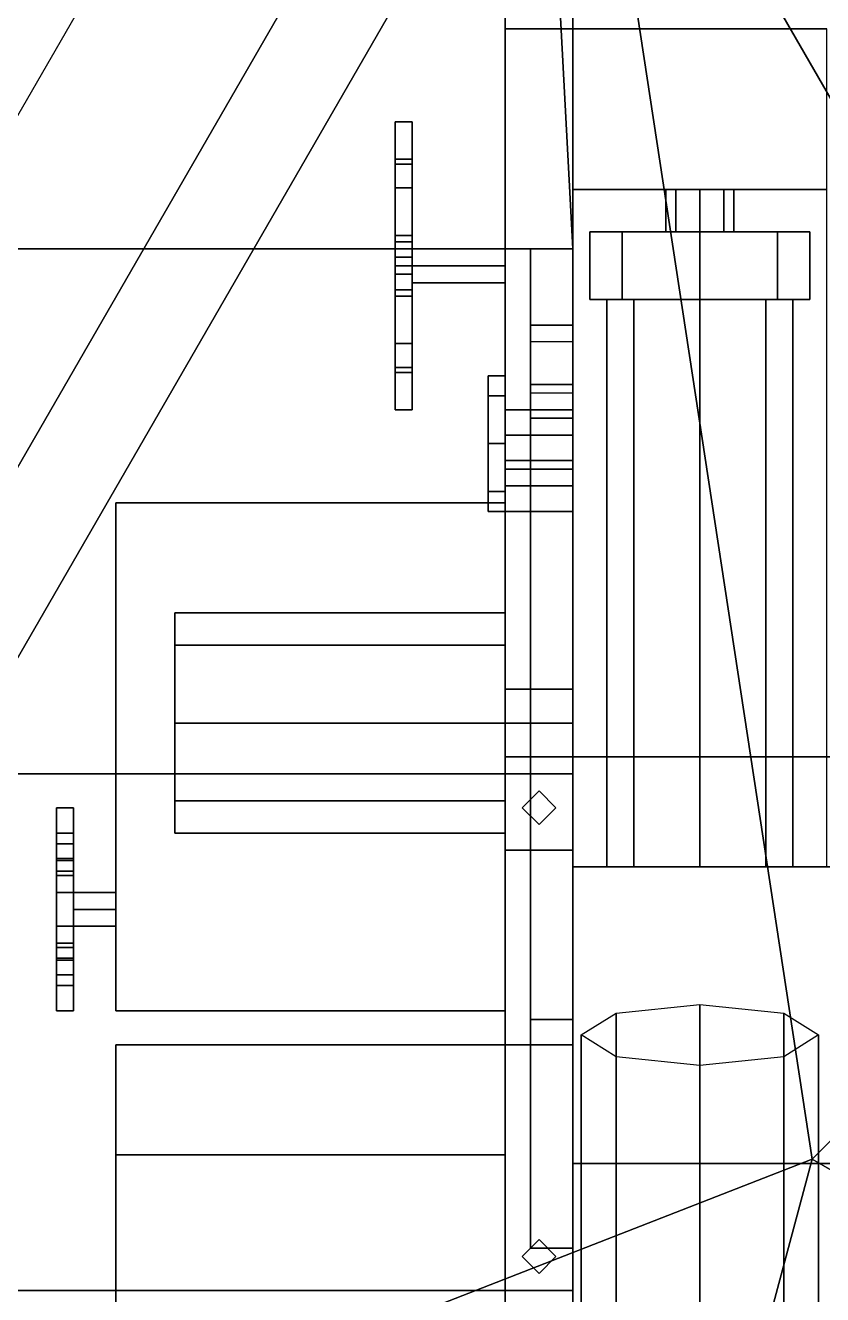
# Model space of a CAD drawing. Header units: millimetres. Extents: x -3.1 to 3.1, y -6.3 to 13.8.
# Drawn here: x -2.047 to -1.105, y 0.485 to 1.984 of the extents above; entities that cross this region are included whole.
import ezdxf

# ---------------------------------------------------------------- set-up
doc = ezdxf.new("R2010")
doc.units = ezdxf.units.MM
for name, color, linetype in [('cylinder2', 6, 'Continuous'), ('sleeve', 5, 'Continuous'), ('turret', 2, 'Continuous'), ('turret_addons', 3, 'Continuous')]:
    doc.layers.add(name, color=color, linetype=linetype)

msp = doc.modelspace()

# ---------------------------------------------------------------- linework, layer by layer
for points in [[(-1.57, 2.7193), (-3.14, 0), (-2.9, 0, 0.56), (-1.45, 2.5115, 0.56)], [(-1.45, 2.5115, 0.56), (-2.9, 0, 0.56), (-2.77, 0, 0.56), (-1.385, 2.3989, 0.56)], [(-2.77, 0, 0.52), (-1.385, 2.3989, 0.52), (-1.385, 2.3989, 0.56), (-2.77, 0, 0.56)], [(-1.385, 2.3989, 0.52), (-2.77, 0, 0.52), (-1.1172, 0.645, 0.52)], [(-1.385, 2.3989, 0.52), (-1.385, 2.3989, 0.52), (-1.1172, 0.645, 0.52), (-0.645, 1.1172, 0.52)], [(1.385, 2.3989, 0.52), (-1.385, 2.3989, 0.52), (0, 1.29, 0.52)], [(-1.385, 2.3989, 0.52), (-1.385, 2.3989, 0.52), (-0.645, 1.1172, 0.52), (0, 1.29, 0.52)], [(-0.645, 1.1172, 0.52), (-1.1172, 0.645, 0.52), (-1.1172, 0.645, 0.63), (-0.645, 1.1172, 0.63)], [(-0.645, 1.1172, 0.63), (-1.1172, 0.645, 0.63), (-1.0392, 0.6, 0.63), (-0.6, 1.0392, 0.63)], [(-2.77, 0, 0.52), (-2.77, 0, 0.52), (-1.29, 0, 0.52), (-1.1172, 0.645, 0.52)], [(-1.1172, 0.645, 0.52), (-1.29, 0, 0.52), (-1.29, 0, 0.63), (-1.1172, 0.645, 0.63)], [(-1.1172, 0.645, 0.63), (-1.29, 0, 0.63), (-1.2, 0, 0.63), (-1.0392, 0.6, 0.63)], [(-1.0392, 0.6, 0.63), (-1.2, 0, 0.63), (-1.2, 0, 0.68), (-1.0392, 0.6, 0.68)], [(-1.0392, 0.6, 0.68), (-1.2, 0, 0.68), (-1.1, 0, 0.68), (-0.9526, 0.55, 0.68)]]:
    msp.add_3dface(points)
at = {"layer": 'cylinder2'}
for points in [[(-1.349, 0.8172, 2.2219), (-1.25, 0.8278, 2.1823), (-1.25, 0.3449, 2.0529), (-1.349, 0.3343, 2.0925)], [(-1.25, 0.8278, 2.1823), (-1.151, 0.8172, 2.2219), (-1.151, 0.3343, 2.0925), (-1.25, 0.3449, 2.0529)], [(-1.39, 0.7916, 2.3175), (-1.349, 0.8172, 2.2219), (-1.349, 0.3343, 2.0925), (-1.39, 0.3087, 2.1881)], [(-1.151, 0.8172, 2.2219), (-1.11, 0.7916, 2.3175), (-1.11, 0.3087, 2.1881), (-1.151, 0.3343, 2.0925)], [(-1.349, 0.766, 2.4131), (-1.39, 0.7916, 2.3175), (-1.39, 0.3087, 2.1881), (-1.349, 0.283, 2.2837)], [(-1.11, 0.7916, 2.3175), (-1.151, 0.766, 2.4131), (-1.151, 0.283, 2.2837), (-1.11, 0.3087, 2.1881)], [(-1.25, 0.7554, 2.4528), (-1.349, 0.766, 2.4131), (-1.349, 0.283, 2.2837), (-1.25, 0.2724, 2.3233)], [(-1.151, 0.766, 2.4131), (-1.25, 0.7554, 2.4528), (-1.25, 0.2724, 2.3233), (-1.151, 0.283, 2.2837)]]:
    msp.add_3dface(points, dxfattribs=at)
at = {"layer": 'sleeve'}
for points in [[(-1.4, 1.98, 1.91), (-1.4, 1.79, 2.61), (-1.4, 1.79, 2.87), (-1.4, 1.98, 2.87)], [(-1.4, 1.98, 1.91), (-1.4, 0.64, 1.91), (-1.4, 0.99, 2.61), (-1.4, 1.79, 2.61)], [(-1.1, 1.98, 1.91), (-1.4, 1.98, 1.91), (-1.4, 1.98, 2.87), (-1.1, 1.98, 2.87)], [(-1.1, 1.98, 2.87), (-1.4, 1.98, 2.87), (-1.4, 1.79, 2.87), (-1.1, 1.79, 2.87)], [(-1.1, 1.79, 2.87), (-1.4, 1.79, 2.87), (-1.4, 1.79, 2.61), (-1.1, 1.79, 2.61)], [(-1.1, 1.79, 2.61), (-1.4, 1.79, 2.61), (-1.4, 0.99, 2.61), (-1.1, 0.99, 2.61)], [(-1.29, 1.79, 2.79), (-1.2783, 1.79, 2.7617), (-1.2783, 1.74, 2.7617), (-1.29, 1.74, 2.79)], [(-1.2783, 1.79, 2.8183), (-1.29, 1.79, 2.79), (-1.29, 1.74, 2.79), (-1.2783, 1.74, 2.8183)], [(-1.2783, 1.79, 2.7617), (-1.25, 1.79, 2.75), (-1.25, 1.74, 2.75), (-1.2783, 1.74, 2.7617)], [(-1.25, 1.79, 2.83), (-1.2783, 1.79, 2.8183), (-1.2783, 1.74, 2.8183), (-1.25, 1.74, 2.83)], [(-1.25, 1.79, 2.75), (-1.2217, 1.79, 2.7617), (-1.2217, 1.74, 2.7617), (-1.25, 1.74, 2.75)], [(-1.2217, 1.79, 2.8183), (-1.25, 1.79, 2.83), (-1.25, 1.74, 2.83), (-1.2217, 1.74, 2.8183)], [(-1.2217, 1.79, 2.7617), (-1.21, 1.79, 2.79), (-1.21, 1.74, 2.79), (-1.2217, 1.74, 2.7617)], [(-1.21, 1.79, 2.79), (-1.2217, 1.79, 2.8183), (-1.2217, 1.74, 2.8183), (-1.21, 1.74, 2.79)], [(-1.29, 1.74, 2.79), (-1.2783, 1.74, 2.7617), (-1.3419, 1.74, 2.6981), (-1.38, 1.74, 2.79)], [(-1.38, 1.74, 2.79), (-1.3419, 1.74, 2.6981), (-1.3419, 1.66, 2.6981), (-1.38, 1.66, 2.79)], [(-1.2783, 1.74, 2.8183), (-1.29, 1.74, 2.79), (-1.38, 1.74, 2.79), (-1.3419, 1.74, 2.8819)], [(-1.3419, 1.74, 2.8819), (-1.38, 1.74, 2.79), (-1.38, 1.66, 2.79), (-1.3419, 1.66, 2.8819)], [(-1.2783, 1.74, 2.7617), (-1.25, 1.74, 2.75), (-1.25, 1.74, 2.66), (-1.3419, 1.74, 2.6981)], [(-1.3419, 1.74, 2.6981), (-1.25, 1.74, 2.66), (-1.25, 1.66, 2.66), (-1.3419, 1.66, 2.6981)], [(-1.25, 1.74, 2.83), (-1.2783, 1.74, 2.8183), (-1.3419, 1.74, 2.8819), (-1.25, 1.74, 2.92)], [(-1.25, 1.74, 2.92), (-1.3419, 1.74, 2.8819), (-1.3419, 1.66, 2.8819), (-1.25, 1.66, 2.92)], [(-1.25, 1.74, 2.75), (-1.2217, 1.74, 2.7617), (-1.1581, 1.74, 2.6981), (-1.25, 1.74, 2.66)], [(-1.25, 1.74, 2.66), (-1.1581, 1.74, 2.6981), (-1.1581, 1.66, 2.6981), (-1.25, 1.66, 2.66)], [(-1.2217, 1.74, 2.8183), (-1.25, 1.74, 2.83), (-1.25, 1.74, 2.92), (-1.1581, 1.74, 2.8819)], [(-1.1581, 1.74, 2.8819), (-1.25, 1.74, 2.92), (-1.25, 1.66, 2.92), (-1.1581, 1.66, 2.8819)], [(-1.2217, 1.74, 2.7617), (-1.21, 1.74, 2.79), (-1.12, 1.74, 2.79), (-1.1581, 1.74, 2.6981)], [(-1.21, 1.74, 2.79), (-1.2217, 1.74, 2.8183), (-1.1581, 1.74, 2.8819), (-1.12, 1.74, 2.79)], [(-1.1581, 1.74, 2.6981), (-1.12, 1.74, 2.79), (-1.12, 1.66, 2.79), (-1.1581, 1.66, 2.6981)], [(-1.12, 1.74, 2.79), (-1.1581, 1.74, 2.8819), (-1.1581, 1.66, 2.8819), (-1.12, 1.66, 2.79)], [(-1.36, 1.66, 2.79), (-1.3278, 1.66, 2.7122), (-1.3278, 0.99, 2.7122), (-1.36, 0.99, 2.79)], [(-1.3278, 1.66, 2.8678), (-1.36, 1.66, 2.79), (-1.36, 0.99, 2.79), (-1.3278, 0.99, 2.8678)], [(-1.25, 1.66, 2.92), (-1.3419, 1.66, 2.8819), (-1.3278, 1.66, 2.8678), (-1.25, 1.66, 2.9)], [(-1.3278, 1.66, 2.7122), (-1.25, 1.66, 2.68), (-1.25, 0.99, 2.68), (-1.3278, 0.99, 2.7122)], [(-1.25, 1.66, 2.9), (-1.3278, 1.66, 2.8678), (-1.3278, 0.99, 2.8678), (-1.25, 0.99, 2.9)], [(-1.25, 1.66, 2.68), (-1.1722, 1.66, 2.7122), (-1.1722, 0.99, 2.7122), (-1.25, 0.99, 2.68)], [(-1.1722, 1.66, 2.8678), (-1.25, 1.66, 2.9), (-1.25, 0.99, 2.9), (-1.1722, 0.99, 2.8678)], [(-1.1722, 1.66, 2.7122), (-1.14, 1.66, 2.79), (-1.14, 0.99, 2.79), (-1.1722, 0.99, 2.7122)], [(-1.14, 1.66, 2.79), (-1.1722, 1.66, 2.8678), (-1.1722, 0.99, 2.8678), (-1.14, 0.99, 2.79)], [(-1.4, 0.99, 2.61), (-1.4, 0.64, 1.91), (-1.4, 0.64, 2.91), (-1.4, 0.99, 2.91)], [(-0.16, 0.99, 1.91), (-0.16, 0.64, 1.91), (-1.4, 0.64, 1.91), (-1.4, 0.99, 1.91)], [(-0.9285, 0.99, 2.6785), (-1.1, 0.99, 2.61), (-1.1, 0.99, 2.61), (-1.4, 0.99, 2.91)], [(-0.78, 0.99, 2.74), (-0.9285, 0.99, 2.6785), (-0.9285, 0.99, 2.6785), (-1.4, 0.99, 2.91)], [(-1.1, 0.99, 2.61), (-1.4, 0.99, 2.61), (-1.4, 0.99, 2.91)], [(-0.16, 0.99, 2.91), (-0.78, 0.99, 2.74), (-0.78, 0.99, 2.74), (-1.4, 0.99, 2.91)], [(-0.16, 0.99, 2.91), (-0.16, 0.64, 2.91), (-1.4, 0.64, 2.91), (-1.4, 0.99, 2.91)], [(-0.71, 0.99, 3.41), (-0.16, 0.99, 2.91), (-1.4, 0.99, 2.91), (-0.85, 0.99, 3.41)], [(-1.4, 0.99, 2.91), (-1.4, 0.64, 2.91), (-0.85, 0.64, 3.41), (-0.85, 0.99, 3.41)], [(-1.4, 0.99, 2.91), (-1.4, 0.64, 2.91), (-0.16, 0.64, 2.91), (-0.16, 0.99, 2.91)], [(-0.99, 0.64, 2.53), (-1.4, 0.64, 2.91), (-1.4, 0.64, 1.91), (-0.99, 0.64, 2.53)], [(-0.9285, 0.64, 2.3815), (-0.99, 0.64, 2.53), (-1.4, 0.64, 1.91), (-0.9285, 0.64, 2.3815)], [(-0.78, 0.64, 2.32), (-0.9285, 0.64, 2.3815), (-1.4, 0.64, 1.91), (-0.78, 0.64, 2.32)], [(-0.78, 0.64, 2.32), (-1.4, 0.64, 1.91), (-0.16, 0.64, 1.91), (-0.78, 0.64, 2.32)], [(-0.78, 0.64, 2.74), (-1.4, 0.64, 2.91), (-0.9285, 0.64, 2.6785), (-0.78, 0.64, 2.74)], [(-0.9285, 0.64, 2.6785), (-1.4, 0.64, 2.91), (-0.99, 0.64, 2.53), (-0.9285, 0.64, 2.6785)], [(-0.16, 0.64, 2.91), (-1.4, 0.64, 2.91), (-0.78, 0.64, 2.74), (-0.16, 0.64, 2.91)], [(-0.85, 0.64, 3.41), (-1.4, 0.64, 2.91), (-0.16, 0.64, 2.91), (-0.71, 0.64, 3.41)]]:
    msp.add_3dface(points, dxfattribs=at)
at = {"layer": 'turret'}
for points in [[(-1.48, 1.98, 2.43), (-1.48, 3.33, 2.43), (-1.48, 3.33, 2.28), (-1.48, 2.95, 2.28)], [(-1.48, 1.98, 2.43), (-1.4, 1.98, 2.43), (-1.4, 3.33, 2.43), (-1.48, 3.33, 2.43)], [(-1.4, 3.33, 2.43), (-1.4, 1.98, 2.43), (-1.4, 2.95, 2.28), (-1.4, 3.33, 2.28)], [(-1.48, 1.98, 2.43), (-1.48, 1.98, 2.43), (-1.48, 2.95, 2.28), (-1.48, 2.37, 2.25)], [(-1.4, 1.98, 2.43), (-1.4, 1.98, 2.43), (-1.4, 2.37, 2.25), (-1.4, 2.95, 2.28)], [(-1.48, 1.98, 2.43), (-1.48, 1.98, 2.43), (-1.48, 2.37, 2.25), (-1.48, 2.23, 2.24)], [(-1.4, 1.98, 2.43), (-1.4, 1.98, 2.43), (-1.4, 2.23, 2.24), (-1.4, 2.37, 2.25)], [(-1.48, 1.98, 2.43), (-1.48, 1.98, 2.43), (-1.48, 2.23, 2.24), (-1.48, 2.13, 2.16)], [(-1.4, 1.98, 2.43), (-1.4, 1.98, 2.43), (-1.4, 2.13, 2.16), (-1.4, 2.23, 2.24)], [(-1.48, 1.98, 2.43), (-1.48, 2.13, 2.16), (-1.48, 2.11, 2.1), (-1.48, 1.46, 2.09)], [(-1.4, 2.13, 2.16), (-1.4, 1.98, 2.43), (-1.4, 1.46, 2.09), (-1.4, 2.11, 2.1)], [(-1.48, 2.11, 2.1), (-1.4, 2.11, 2.1), (-1.4, 1.46, 2.09), (-1.48, 1.46, 2.09)], [(-1.48, 1.53, 2.59), (-1.48, 1.98, 2.59), (-1.48, 1.98, 2.43), (-1.48, 1.46, 2.09)], [(-1.48, 1.98, 2.59), (-1.4, 1.98, 2.59), (-1.4, 1.98, 2.43), (-1.48, 1.98, 2.43)], [(-1.48, 1.53, 2.59), (-1.4, 1.53, 2.59), (-1.4, 1.98, 2.59), (-1.48, 1.98, 2.59)], [(-1.4, 1.98, 2.59), (-1.4, 1.53, 2.59), (-1.4, 1.46, 2.09), (-1.4, 1.98, 2.43)], [(-1.45, 1.63, 1.04), (-1.45, 1.72, 1.04), (-1.45, 1.72, 0.99), (-1.45, 1.63, 0.99)], [(-1.45, 1.63, 1.04), (-1.4, 1.63, 1.04), (-1.4, 1.72, 1.04), (-1.45, 1.72, 1.04)], [(-1.4, 1.63, 0.99), (-1.4, 1.72, 0.99), (-1.4, 1.72, 1.04), (-1.4, 1.63, 1.04)], [(-1.45, 1.52, 1.18), (-1.45, 1.63, 1.04), (-1.45, 1.63, 0.99), (-1.45, 1.52, 0.93)], [(-1.45, 1.52, 1.3), (-1.45, 1.56, 1.33), (-1.45, 1.63, 1.04), (-1.45, 1.52, 1.18)], [(-1.45, 1.56, 1.52), (-1.45, 1.63, 1.52), (-1.45, 1.63, 1.04), (-1.45, 1.56, 1.33)], [(-1.45, 1.63, 1.52), (-1.4, 1.63, 1.52), (-1.4, 1.63, 1.04), (-1.45, 1.63, 1.04)], [(-1.45, 1.52, 0.81), (-1.45, 1.63, 0.79), (-1.45, 1.61, 0.77), (-1.45, 1.55, 0.77)], [(-1.45, 1.52, 0.93), (-1.45, 1.63, 0.99), (-1.45, 1.63, 0.79), (-1.45, 1.52, 0.81)], [(-1.45, 1.63, 0.79), (-1.4, 1.63, 0.79), (-1.4, 1.61, 0.77), (-1.45, 1.61, 0.77)], [(-1.45, 1.63, 0.99), (-1.4, 1.63, 0.99), (-1.4, 1.63, 0.79), (-1.45, 1.63, 0.79)], [(-1.45, 1.56, 1.52), (-1.4, 1.56, 1.52), (-1.4, 1.63, 1.52), (-1.45, 1.63, 1.52)], [(-1.4, 1.52, 0.93), (-1.4, 1.63, 0.99), (-1.4, 1.63, 1.04), (-1.4, 1.52, 1.18)], [(-1.4, 1.52, 1.18), (-1.4, 1.63, 1.04), (-1.4, 1.56, 1.33), (-1.4, 1.52, 1.3)], [(-1.4, 1.56, 1.33), (-1.4, 1.63, 1.04), (-1.4, 1.63, 1.52), (-1.4, 1.56, 1.52)], [(-1.4, 1.55, 0.77), (-1.4, 1.61, 0.77), (-1.4, 1.63, 0.79), (-1.4, 1.52, 0.81)], [(-1.4, 1.52, 0.81), (-1.4, 1.63, 0.79), (-1.4, 1.63, 0.99), (-1.4, 1.52, 0.93)], [(-1.48, 1.5466, 2.5666), (-1.48, 1.57, 2.51), (-1.5, 1.57, 2.51), (-1.5, 1.5466, 2.5666)], [(-1.48, 1.57, 2.51), (-1.48, 1.5466, 2.4534), (-1.5, 1.5466, 2.4534), (-1.5, 1.57, 2.51)], [(-1.5, 1.49, 2.59), (-1.5, 1.5466, 2.5666), (-1.5, 1.57, 2.51), (-1.5, 1.4334, 2.5666)], [(-1.5, 1.4334, 2.5666), (-1.5, 1.57, 2.51), (-1.5, 1.5466, 2.4534), (-1.5, 1.41, 2.51)], [(-1.45, 1.52, 1.3), (-1.4, 1.52, 1.3), (-1.4, 1.56, 1.33), (-1.45, 1.56, 1.33)], [(-1.45, 1.56, 1.33), (-1.4, 1.56, 1.33), (-1.4, 1.56, 1.52), (-1.45, 1.56, 1.52)], [(-1.48, 1.49, 2.59), (-1.48, 1.5466, 2.5666), (-1.5, 1.5466, 2.5666), (-1.5, 1.49, 2.59)], [(-1.48, 1.5466, 2.4534), (-1.48, 1.49, 2.43), (-1.5, 1.49, 2.43), (-1.5, 1.5466, 2.4534)], [(-1.5, 1.41, 2.51), (-1.5, 1.5466, 2.4534), (-1.5, 1.49, 2.43), (-1.5, 1.4334, 2.4534)], [(-1.45, 1.55, 0.77), (-1.4, 1.55, 0.77), (-1.4, 1.52, 0.81), (-1.45, 1.52, 0.81)], [(-1.48, 1.2, 2.77), (-1.48, 1.41, 2.77), (-1.48, 1.53, 2.59), (-1.48, 1.2, 2.77)], [(-1.48, 1.44, 2.86), (-1.48, 1.53, 2.84), (-1.48, 1.53, 2.59), (-1.48, 1.41, 2.77)], [(-1.48, 1.2, 2.77), (-1.48, 1.53, 2.59), (-1.48, 1.46, 2.09), (-1.48, 0.78, 2.69)], [(-1.48, 1.53, 2.84), (-1.4, 1.53, 2.84), (-1.4, 1.53, 2.59), (-1.48, 1.53, 2.59)], [(-1.48, 1.47, 2.88), (-1.48, 1.5, 2.88), (-1.48, 1.53, 2.84), (-1.48, 1.44, 2.86)], [(-1.48, 1.5, 2.88), (-1.4, 1.5, 2.88), (-1.4, 1.53, 2.84), (-1.48, 1.53, 2.84)], [(-1.4, 1.41, 2.77), (-1.4, 1.2, 2.77), (-1.4, 1.2, 2.77), (-1.4, 1.53, 2.59)], [(-1.4, 1.53, 2.84), (-1.4, 1.44, 2.86), (-1.4, 1.41, 2.77), (-1.4, 1.53, 2.59)], [(-1.4, 1.53, 2.59), (-1.4, 1.2, 2.77), (-1.4, 0.78, 2.69), (-1.4, 1.46, 2.09)], [(-1.4, 1.5, 2.88), (-1.4, 1.47, 2.88), (-1.4, 1.44, 2.86), (-1.4, 1.53, 2.84)], [(-1.45, 0.81, 1.18), (-1.45, 1.52, 1.18), (-1.45, 1.52, 0.93), (-1.45, 0.54, 0.93)], [(-1.45, 1.52, 0.81), (-1.4, 1.52, 0.81), (-1.4, 1.52, 0.93), (-1.45, 1.52, 0.93)], [(-1.45, 0.81, 1.18), (-1.4, 0.81, 1.18), (-1.4, 1.52, 1.18), (-1.45, 1.52, 1.18)], [(-1.45, 1.52, 1.18), (-1.4, 1.52, 1.18), (-1.4, 1.52, 1.3), (-1.45, 1.52, 1.3)], [(-1.4, 0.54, 0.93), (-1.4, 1.52, 0.93), (-1.4, 1.52, 1.18), (-1.4, 0.81, 1.18)], [(-1.48, 1.47, 2.88), (-1.4, 1.47, 2.88), (-1.4, 1.5, 2.88), (-1.48, 1.5, 2.88)], [(-1.48, 1.4334, 2.5666), (-1.48, 1.49, 2.59), (-1.5, 1.49, 2.59), (-1.5, 1.4334, 2.5666)], [(-1.48, 1.49, 2.43), (-1.48, 1.4334, 2.4534), (-1.5, 1.4334, 2.4534), (-1.5, 1.49, 2.43)], [(-1.48, 1.44, 2.86), (-1.4, 1.44, 2.86), (-1.4, 1.47, 2.88), (-1.48, 1.47, 2.88)], [(-1.48, 1.46, 2.09), (-1.48, 1.46, 1.87), (-1.48, 1.12, 1.87), (-1.48, 0.78, 2.69)], [(-1.48, 1.46, 2.09), (-1.4, 1.46, 2.09), (-1.4, 1.46, 1.87), (-1.48, 1.46, 1.87)], [(-1.48, 1.46, 1.87), (-1.4, 1.46, 1.87), (-1.4, 1.12, 1.87), (-1.48, 1.12, 1.87)], [(-1.4, 1.46, 1.87), (-1.4, 1.46, 2.09), (-1.4, 0.78, 2.69), (-1.4, 1.12, 1.87)], [(-1.48, 1.41, 2.77), (-1.4, 1.41, 2.77), (-1.4, 1.44, 2.86), (-1.48, 1.44, 2.86)], [(-1.48, 1.41, 2.51), (-1.48, 1.4334, 2.5666), (-1.5, 1.4334, 2.5666), (-1.5, 1.41, 2.51)], [(-1.48, 1.4334, 2.4534), (-1.48, 1.41, 2.51), (-1.5, 1.41, 2.51), (-1.5, 1.4334, 2.4534)], [(-1.48, 1.2, 2.77), (-1.4, 1.2, 2.77), (-1.4, 1.41, 2.77), (-1.48, 1.41, 2.77)], [(-1.48, 1.2519, 2.6219), (-1.48, 1.29, 2.53), (-1.87, 1.29, 2.53), (-1.87, 1.2519, 2.6219)], [(-1.48, 1.29, 2.53), (-1.48, 1.2519, 2.4381), (-1.87, 1.2519, 2.4381), (-1.87, 1.29, 2.53)], [(-1.87, 1.16, 2.66), (-1.87, 1.2519, 2.6219), (-1.87, 1.29, 2.53), (-1.87, 1.0681, 2.6219)], [(-1.87, 1.0681, 2.6219), (-1.87, 1.29, 2.53), (-1.87, 1.2519, 2.4381), (-1.87, 1.03, 2.53)], [(-1.48, 1.16, 2.66), (-1.48, 1.2519, 2.6219), (-1.87, 1.2519, 2.6219), (-1.87, 1.16, 2.66)], [(-1.48, 1.2519, 2.4381), (-1.48, 1.16, 2.4), (-1.87, 1.16, 2.4), (-1.87, 1.2519, 2.4381)], [(-1.87, 1.03, 2.53), (-1.87, 1.2519, 2.4381), (-1.87, 1.16, 2.4), (-1.87, 1.0681, 2.4381)], [(-1.48, 1.2, 2.84), (-1.48, 1.2, 2.77), (-1.48, 0.78, 2.69), (-1.48, 1.16, 2.89)], [(-1.48, 1.2, 2.84), (-1.4, 1.2, 2.84), (-1.4, 1.2, 2.77), (-1.48, 1.2, 2.77)], [(-1.48, 1.16, 2.89), (-1.4, 1.16, 2.89), (-1.4, 1.2, 2.84), (-1.48, 1.2, 2.84)], [(-1.4, 1.2, 2.77), (-1.4, 1.2, 2.84), (-1.4, 1.16, 2.89), (-1.4, 0.78, 2.69)], [(-1.48, 1.0681, 2.6219), (-1.48, 1.16, 2.66), (-1.87, 1.16, 2.66), (-1.87, 1.0681, 2.6219)], [(-1.48, 1.16, 2.4), (-1.48, 1.0681, 2.4381), (-1.87, 1.0681, 2.4381), (-1.87, 1.16, 2.4)], [(-1.48, 1.16, 2.89), (-1.48, 0.78, 2.69), (-1.48, 0.78, 2.95), (-1.48, 1.01, 2.95)], [(-1.48, 1.01, 2.95), (-1.4, 1.01, 2.95), (-1.4, 1.16, 2.89), (-1.48, 1.16, 2.89)], [(-1.4, 0.78, 2.69), (-1.4, 1.16, 2.89), (-1.4, 1.01, 2.95), (-1.4, 0.78, 2.95)], [(-1.48, 1.12, 1.27), (-1.48, 0.34, 2.47), (-1.48, 0.78, 2.69), (-1.48, 1.12, 1.87)], [(-1.48, 1.12, 1.27), (-1.48, -1.21, 1.27), (-1.48, -1.21, 2.05), (-1.48, 0.34, 2.47)], [(-1.48, 1.12, 1.87), (-1.4, 1.12, 1.87), (-1.4, 1.12, 1.33), (-1.48, 1.12, 1.27)], [(-1.4, 1.12, 1.33), (1.4, 1.12, 1.33), (1.48, 1.12, 1.27), (-1.48, 1.12, 1.27)], [(-1.4, 0.34, 2.47), (-1.4, 1.12, 1.33), (-1.4, 1.12, 1.87), (-1.4, 0.78, 2.69)], [(-1.4, 0.02, 1.33), (-0.16, 0.02, 1.33), (-0.16, 1.12, 1.33), (-1.4, 1.12, 1.33)], [(-1.4, 0.02, 1.67), (-1.4, 0.02, 1.33), (-1.4, 1.12, 1.33), (-1.4, 0.34, 2.47)], [(-1.48, 1.03, 2.53), (-1.48, 1.0681, 2.6219), (-1.87, 1.0681, 2.6219), (-1.87, 1.03, 2.53)], [(-1.48, 1.0681, 2.4381), (-1.48, 1.03, 2.53), (-1.87, 1.03, 2.53), (-1.87, 1.0681, 2.4381)], [(-1.48, 0.78, 2.95), (-1.4, 0.78, 2.95), (-1.4, 1.01, 2.95), (-1.48, 1.01, 2.95)], [(-1.45, 0.54, 1.27), (-1.45, 0.81, 1.27), (-1.45, 0.81, 1.18), (-1.45, 0.54, 0.93)], [(-1.45, 0.81, 1.27), (-1.4, 0.81, 1.27), (-1.4, 0.81, 1.18), (-1.45, 0.81, 1.18)], [(-1.4, 0.54, 0.93), (-1.4, 0.81, 1.18), (-1.4, 0.81, 1.27), (-1.4, 0.54, 1.27)], [(-1.48, 0.78, 2.69), (-1.4, 0.78, 2.69), (-1.4, 0.78, 2.95), (-1.48, 0.78, 2.95)], [(-1.48, 0.34, 2.47), (-1.48, 0.34, 2.63), (-1.48, 0.4, 2.69), (-1.48, 0.78, 2.69)], [(-1.48, 0.4, 2.69), (-1.4, 0.4, 2.69), (-1.4, 0.78, 2.69), (-1.48, 0.78, 2.69)], [(-1.4, 0.34, 2.63), (-1.4, 0.34, 2.47), (-1.4, 0.78, 2.69), (-1.4, 0.4, 2.69)], [(-1.45, 0.54, 0.93), (-1.4, 0.54, 0.93), (-1.4, 0.54, 1.27), (-1.45, 0.54, 1.27)]]:
    msp.add_3dface(points, dxfattribs=at)
at = {"layer": 'turret_addons'}
for points in [[(-1.4, 1.72, 1.04), (-1.48, 3.22, 1.04), (-2.49, 3.08, 1.04), (-2.49, 1.72, 1.04)], [(-1.48, 3.22, 1.04), (-1.4, 1.72, 1.04), (-1.4, 1.72, 1.04), (-1.4, 3.22, 1.04)], [(-1.4, 1.72, 0.99), (-1.4, 3.22, 0.99), (-1.4, 3.22, 1.04), (-1.4, 1.72, 1.04)], [(-1.61, 1.87, 2.36), (-1.61, 1.87, 2.36), (-1.61, 1.8259, 2.35), (-1.61, 1.8259, 2.37)], [(-1.61, 1.8202, 2.4802), (-1.61, 1.87, 2.36), (-1.61, 1.8259, 2.37), (-1.61, 1.7919, 2.4519)], [(-1.61, 1.87, 2.36), (-1.61, 1.8202, 2.2398), (-1.61, 1.7919, 2.2681), (-1.61, 1.8259, 2.35)], [(-1.59, 1.87, 2.36), (-1.59, 1.8202, 2.2398), (-1.61, 1.8202, 2.2398), (-1.61, 1.87, 2.36)], [(-1.59, 1.8202, 2.4802), (-1.59, 1.87, 2.36), (-1.61, 1.87, 2.36), (-1.61, 1.8202, 2.4802)], [(-1.59, 1.87, 2.36), (-1.59, 1.8202, 2.4802), (-1.59, 1.7919, 2.4519), (-1.59, 1.8259, 2.37)], [(-1.59, 1.8202, 2.2398), (-1.59, 1.87, 2.36), (-1.59, 1.8259, 2.35), (-1.59, 1.7919, 2.2681)], [(-1.59, 1.87, 2.36), (-1.59, 1.87, 2.36), (-1.59, 1.8259, 2.37), (-1.59, 1.8259, 2.35)], [(-1.61, 1.8259, 2.35), (-1.61, 1.7359, 2.35), (-1.61, 1.7359, 2.37), (-1.61, 1.8259, 2.37)], [(-1.59, 1.7359, 2.37), (-1.59, 1.8259, 2.37), (-1.61, 1.8259, 2.37), (-1.61, 1.7359, 2.37)], [(-1.59, 1.8259, 2.35), (-1.59, 1.7359, 2.35), (-1.61, 1.7359, 2.35), (-1.61, 1.8259, 2.35)], [(-1.59, 1.7919, 2.2681), (-1.59, 1.8259, 2.35), (-1.61, 1.8259, 2.35), (-1.61, 1.7919, 2.2681)], [(-1.59, 1.8259, 2.37), (-1.59, 1.7919, 2.4519), (-1.61, 1.7919, 2.4519), (-1.61, 1.8259, 2.37)], [(-1.59, 1.7, 2.53), (-1.59, 1.8202, 2.4802), (-1.61, 1.8202, 2.4802), (-1.61, 1.7, 2.53)], [(-1.61, 1.7, 2.53), (-1.61, 1.8202, 2.4802), (-1.61, 1.7919, 2.4519), (-1.61, 1.71, 2.4859)], [(-1.61, 1.8202, 2.2398), (-1.61, 1.7, 2.19), (-1.61, 1.71, 2.2341), (-1.61, 1.7919, 2.2681)], [(-1.59, 1.8202, 2.2398), (-1.59, 1.7, 2.19), (-1.61, 1.7, 2.19), (-1.61, 1.8202, 2.2398)], [(-1.59, 1.8259, 2.37), (-1.59, 1.7359, 2.37), (-1.59, 1.7359, 2.35), (-1.59, 1.8259, 2.35)], [(-1.59, 1.7, 2.19), (-1.59, 1.8202, 2.2398), (-1.59, 1.7919, 2.2681), (-1.59, 1.71, 2.2341)], [(-1.59, 1.8202, 2.4802), (-1.59, 1.7, 2.53), (-1.59, 1.71, 2.4859), (-1.59, 1.7919, 2.4519)], [(-1.59, 1.7919, 2.4519), (-1.59, 1.71, 2.4859), (-1.61, 1.71, 2.4859), (-1.61, 1.7919, 2.4519)], [(-1.59, 1.71, 2.2341), (-1.59, 1.7919, 2.2681), (-1.61, 1.7919, 2.2681), (-1.61, 1.71, 2.2341)], [(-1.59, 1.7283, 2.3883), (-1.59, 1.7359, 2.37), (-1.61, 1.7359, 2.37), (-1.61, 1.7283, 2.3883)], [(-1.59, 1.7359, 2.35), (-1.59, 1.7283, 2.3317), (-1.61, 1.7283, 2.3317), (-1.61, 1.7359, 2.35)], [(-1.61, 1.6717, 2.3883), (-1.61, 1.7283, 2.3883), (-1.61, 1.7359, 2.37), (-1.61, 1.6641, 2.37)], [(-1.61, 1.6641, 2.37), (-1.61, 1.7359, 2.37), (-1.61, 1.7359, 2.35), (-1.61, 1.6641, 2.35)], [(-1.61, 1.6641, 2.35), (-1.61, 1.7359, 2.35), (-1.61, 1.7283, 2.3317), (-1.61, 1.6717, 2.3317)], [(-1.59, 1.71, 2.3959), (-1.59, 1.7283, 2.3883), (-1.61, 1.7283, 2.3883), (-1.61, 1.71, 2.3959)], [(-1.59, 1.7283, 2.3317), (-1.59, 1.71, 2.3241), (-1.61, 1.71, 2.3241), (-1.61, 1.7283, 2.3317)], [(-1.61, 1.69, 2.3959), (-1.61, 1.71, 2.3959), (-1.61, 1.7283, 2.3883), (-1.61, 1.6717, 2.3883)], [(-1.61, 1.6717, 2.3317), (-1.61, 1.7283, 2.3317), (-1.61, 1.71, 2.3241), (-1.61, 1.69, 2.3241)], [(-1.59, 1.7359, 2.35), (-1.59, 1.6641, 2.35), (-1.59, 1.6717, 2.3317), (-1.59, 1.7283, 2.3317)], [(-1.59, 1.7359, 2.37), (-1.59, 1.6641, 2.37), (-1.59, 1.6641, 2.35), (-1.59, 1.7359, 2.35)], [(-1.59, 1.7283, 2.3883), (-1.59, 1.6717, 2.3883), (-1.59, 1.6641, 2.37), (-1.59, 1.7359, 2.37)], [(-1.59, 1.7283, 2.3317), (-1.59, 1.6717, 2.3317), (-1.59, 1.69, 2.3241), (-1.59, 1.71, 2.3241)], [(-1.59, 1.71, 2.3959), (-1.59, 1.69, 2.3959), (-1.59, 1.6717, 2.3883), (-1.59, 1.7283, 2.3883)], [(-2.49, 1.72, 1.04), (-2.49, 1.72, 0.99), (-1.4, 1.72, 0.99), (-1.4, 1.72, 1.04)], [(-1.59, 1.71, 2.4859), (-1.59, 1.71, 2.3959), (-1.61, 1.71, 2.3959), (-1.61, 1.71, 2.4859)], [(-1.61, 1.7, 2.53), (-1.61, 1.7, 2.53), (-1.61, 1.71, 2.4859), (-1.61, 1.69, 2.4859)], [(-1.61, 1.71, 2.4859), (-1.61, 1.71, 2.3959), (-1.61, 1.69, 2.3959), (-1.61, 1.69, 2.4859)], [(-1.61, 1.69, 2.2341), (-1.61, 1.69, 2.3241), (-1.61, 1.71, 2.3241), (-1.61, 1.71, 2.2341)], [(-1.61, 1.7, 2.19), (-1.61, 1.7, 2.19), (-1.61, 1.69, 2.2341), (-1.61, 1.71, 2.2341)], [(-1.59, 1.71, 2.3241), (-1.59, 1.71, 2.2341), (-1.61, 1.71, 2.2341), (-1.61, 1.71, 2.3241)], [(-1.48, 1.7, 2.38), (-1.48, 1.72, 2.36), (-1.59, 1.72, 2.36), (-1.59, 1.7, 2.38)], [(-1.48, 1.72, 2.36), (-1.48, 1.7, 2.34), (-1.59, 1.7, 2.34), (-1.59, 1.72, 2.36)], [(-1.59, 1.7, 2.19), (-1.59, 1.7, 2.19), (-1.59, 1.71, 2.2341), (-1.59, 1.69, 2.2341)], [(-1.59, 1.71, 2.2341), (-1.59, 1.71, 2.3241), (-1.59, 1.69, 2.3241), (-1.59, 1.69, 2.2341)], [(-1.59, 1.69, 2.4859), (-1.59, 1.69, 2.3959), (-1.59, 1.71, 2.3959), (-1.59, 1.71, 2.4859)], [(-1.59, 1.7, 2.53), (-1.59, 1.7, 2.53), (-1.59, 1.69, 2.4859), (-1.59, 1.71, 2.4859)], [(-1.59, 1.5798, 2.4802), (-1.59, 1.7, 2.53), (-1.61, 1.7, 2.53), (-1.61, 1.5798, 2.4802)], [(-1.61, 1.5798, 2.4802), (-1.61, 1.7, 2.53), (-1.61, 1.69, 2.4859), (-1.61, 1.6081, 2.4519)], [(-1.61, 1.7, 2.19), (-1.61, 1.5798, 2.2398), (-1.61, 1.6081, 2.2681), (-1.61, 1.69, 2.2341)], [(-1.59, 1.7, 2.19), (-1.59, 1.5798, 2.2398), (-1.61, 1.5798, 2.2398), (-1.61, 1.7, 2.19)], [(-1.59, 1.5798, 2.2398), (-1.59, 1.7, 2.19), (-1.59, 1.69, 2.2341), (-1.59, 1.6081, 2.2681)], [(-1.59, 1.7, 2.53), (-1.59, 1.5798, 2.4802), (-1.59, 1.6081, 2.4519), (-1.59, 1.69, 2.4859)], [(-1.48, 1.68, 2.36), (-1.48, 1.7, 2.38), (-1.59, 1.7, 2.38), (-1.59, 1.68, 2.36)], [(-1.48, 1.7, 2.34), (-1.48, 1.68, 2.36), (-1.59, 1.68, 2.36), (-1.59, 1.7, 2.34)], [(-1.59, 1.6717, 2.3883), (-1.59, 1.69, 2.3959), (-1.61, 1.69, 2.3959), (-1.61, 1.6717, 2.3883)], [(-1.59, 1.69, 2.4859), (-1.59, 1.6081, 2.4519), (-1.61, 1.6081, 2.4519), (-1.61, 1.69, 2.4859)], [(-1.59, 1.69, 2.3959), (-1.59, 1.69, 2.4859), (-1.61, 1.69, 2.4859), (-1.61, 1.69, 2.3959)], [(-1.59, 1.69, 2.2341), (-1.59, 1.69, 2.3241), (-1.61, 1.69, 2.3241), (-1.61, 1.69, 2.2341)], [(-1.59, 1.6081, 2.2681), (-1.59, 1.69, 2.2341), (-1.61, 1.69, 2.2341), (-1.61, 1.6081, 2.2681)], [(-1.59, 1.69, 2.3241), (-1.59, 1.6717, 2.3317), (-1.61, 1.6717, 2.3317), (-1.61, 1.69, 2.3241)], [(-1.59, 1.6717, 2.3317), (-1.59, 1.6641, 2.35), (-1.61, 1.6641, 2.35), (-1.61, 1.6717, 2.3317)], [(-1.59, 1.6641, 2.37), (-1.59, 1.6717, 2.3883), (-1.61, 1.6717, 2.3883), (-1.61, 1.6641, 2.37)], [(-1.61, 1.5741, 2.37), (-1.61, 1.6641, 2.37), (-1.61, 1.6641, 2.35), (-1.61, 1.5741, 2.35)], [(-1.59, 1.6641, 2.35), (-1.59, 1.5741, 2.35), (-1.61, 1.5741, 2.35), (-1.61, 1.6641, 2.35)], [(-1.59, 1.5741, 2.37), (-1.59, 1.6641, 2.37), (-1.61, 1.6641, 2.37), (-1.61, 1.5741, 2.37)], [(-1.59, 1.5741, 2.35), (-1.59, 1.6641, 2.35), (-1.59, 1.6641, 2.37), (-1.59, 1.5741, 2.37)], [(-1.61, 1.5798, 2.2398), (-1.61, 1.53, 2.36), (-1.61, 1.5741, 2.35), (-1.61, 1.6081, 2.2681)], [(-1.61, 1.53, 2.36), (-1.61, 1.5798, 2.4802), (-1.61, 1.6081, 2.4519), (-1.61, 1.5741, 2.37)], [(-1.59, 1.6081, 2.4519), (-1.59, 1.5741, 2.37), (-1.61, 1.5741, 2.37), (-1.61, 1.6081, 2.4519)], [(-1.59, 1.5741, 2.35), (-1.59, 1.6081, 2.2681), (-1.61, 1.6081, 2.2681), (-1.61, 1.5741, 2.35)], [(-1.59, 1.53, 2.36), (-1.59, 1.5798, 2.2398), (-1.59, 1.6081, 2.2681), (-1.59, 1.5741, 2.35)], [(-1.59, 1.5798, 2.4802), (-1.59, 1.53, 2.36), (-1.59, 1.5741, 2.37), (-1.59, 1.6081, 2.4519)], [(-1.59, 1.53, 2.36), (-1.59, 1.5798, 2.4802), (-1.61, 1.5798, 2.4802), (-1.61, 1.53, 2.36)], [(-1.59, 1.5798, 2.2398), (-1.59, 1.53, 2.36), (-1.61, 1.53, 2.36), (-1.61, 1.5798, 2.2398)], [(-1.61, 1.53, 2.36), (-1.61, 1.53, 2.36), (-1.61, 1.5741, 2.37), (-1.61, 1.5741, 2.35)], [(-1.59, 1.53, 2.36), (-1.59, 1.53, 2.36), (-1.59, 1.5741, 2.35), (-1.59, 1.5741, 2.37)], [(-1.48, 1.42, 1.9), (-1.48, 0.82, 1.9), (-1.94, 0.82, 1.9), (-1.94, 1.42, 1.9)], [(-1.94, 1.42, 2.31), (-1.94, 0.82, 2.31), (-1.48, 0.82, 2.31), (-1.48, 1.42, 2.31)], [(-1.48, 1.42, 2.31), (-1.48, 1.42, 1.9), (-1.94, 1.42, 1.9), (-1.94, 1.42, 2.31)], [(-1.94, 1.42, 1.9), (-1.94, 0.82, 1.9), (-1.94, 0.82, 2.31), (-1.94, 1.42, 2.31)], [(-1.4, 0.49, 0.84), (-1.4, 1.1, 0.84), (-2.49, 1.1, 0.84), (-2.49, 0.49, 0.84)], [(-1.4, 1.1, 0.84), (-1.4, 1.1, 0.81), (-2.49, 1.1, 0.81), (-2.49, 1.1, 0.84)], [(-1.4, 0.49, 0.81), (-1.4, 1.1, 0.81), (-1.4, 1.1, 0.84), (-1.4, 0.49, 0.84)], [(-1.44, 1.08, 0.84), (-1.46, 1.06, 0.84), (-1.46, 1.06, 1.27), (-1.44, 1.08, 1.27)], [(-1.42, 1.06, 0.84), (-1.44, 1.08, 0.84), (-1.44, 1.08, 1.27), (-1.42, 1.06, 1.27)], [(-1.99, 1, 2.1039), (-1.99, 1.06, 2), (-2.01, 1.06, 2), (-2.01, 1, 2.1039)], [(-2.01, 1, 2.1039), (-2.01, 1.06, 2), (-2.01, 1.03, 2), (-2.01, 0.985, 2.0779)], [(-2.01, 1.06, 2), (-2.01, 1, 1.8961), (-2.01, 0.985, 1.9221), (-2.01, 1.03, 2)], [(-1.99, 1.06, 2), (-1.99, 1, 1.8961), (-2.01, 1, 1.8961), (-2.01, 1.06, 2)], [(-1.99, 0.985, 2.0779), (-1.99, 1.03, 2), (-1.99, 1.06, 2), (-1.99, 1, 2.1039)], [(-1.99, 1.03, 2), (-1.99, 0.985, 1.9221), (-1.99, 1, 1.8961), (-1.99, 1.06, 2)], [(-1.46, 1.06, 0.84), (-1.44, 1.04, 0.84), (-1.44, 1.04, 1.27), (-1.46, 1.06, 1.27)], [(-1.44, 1.04, 0.84), (-1.42, 1.06, 0.84), (-1.42, 1.06, 1.27), (-1.44, 1.04, 1.27)], [(-1.99, 1.03, 2), (-1.99, 0.985, 2.0779), (-2.01, 0.985, 2.0779), (-2.01, 1.03, 2)], [(-1.99, 1.0175, 1.9783), (-1.99, 1.03, 2), (-2.01, 1.03, 2), (-2.01, 1.0175, 1.9783)], [(-2.01, 1.0175, 1.9783), (-2.01, 0.9975, 1.9437), (-2.01, 0.96, 1.9654), (-2.01, 0.98, 2)], [(-2.01, 1.0175, 1.9783), (-2.01, 0.98, 2), (-1.99, 0.98, 2), (-1.99, 1.0175, 1.9783)], [(-1.99, 0.88, 2.1039), (-1.99, 1, 2.1039), (-2.01, 1, 2.1039), (-2.01, 0.88, 2.1039)], [(-2.01, 0.88, 2.1039), (-2.01, 1, 2.1039), (-2.01, 0.985, 2.0779), (-2.01, 0.895, 2.0779)], [(-2.01, 1, 1.8961), (-2.01, 0.88, 1.8961), (-2.01, 0.895, 1.9221), (-2.01, 0.985, 1.9221)], [(-1.99, 1, 1.8961), (-1.99, 0.88, 1.8961), (-2.01, 0.88, 1.8961), (-2.01, 1, 1.8961)], [(-1.99, 0.985, 1.9221), (-1.99, 0.9975, 1.9437), (-2.01, 0.9975, 1.9437), (-2.01, 0.985, 1.9221)], [(-1.99, 0.9975, 1.9437), (-1.99, 0.96, 1.9654), (-2.01, 0.96, 1.9654), (-2.01, 0.9975, 1.9437)], [(-1.99, 0.895, 2.0779), (-1.99, 0.985, 2.0779), (-1.99, 1, 2.1039), (-1.99, 0.88, 2.1039)], [(-1.99, 0.985, 1.9221), (-1.99, 0.895, 1.9221), (-1.99, 0.88, 1.8961), (-1.99, 1, 1.8961)], [(-1.99, 0.985, 2.0779), (-1.99, 0.96, 2.0779), (-2.01, 0.96, 2.0779), (-2.01, 0.985, 2.0779)], [(-1.99, 0.895, 1.9221), (-1.99, 0.985, 1.9221), (-2.01, 0.985, 1.9221), (-2.01, 0.895, 1.9221)], [(-1.99, 0.96, 2.0346), (-1.99, 0.98, 2), (-2.01, 0.98, 2), (-2.01, 0.96, 2.0346)], [(-2.01, 0.92, 2.0346), (-2.01, 0.96, 2.0346), (-2.01, 0.98, 2), (-2.01, 0.9, 2)], [(-2.01, 0.96, 1.9654), (-2.01, 0.92, 1.9654), (-2.01, 0.9, 2), (-2.01, 0.98, 2)], [(-1.99, 0.96, 2.0779), (-1.99, 0.96, 2.0346), (-2.01, 0.96, 2.0346), (-2.01, 0.96, 2.0779)], [(-2.01, 0.92, 2.0779), (-2.01, 0.96, 2.0779), (-2.01, 0.96, 2.0346), (-2.01, 0.92, 2.0346)], [(-1.99, 0.96, 1.9654), (-1.99, 0.92, 1.9654), (-2.01, 0.92, 1.9654), (-2.01, 0.96, 1.9654)], [(-1.94, 0.94, 2.02), (-1.94, 0.96, 2), (-1.99, 0.96, 2), (-1.99, 0.94, 2.02)], [(-1.94, 0.96, 2), (-1.94, 0.94, 1.98), (-1.99, 0.94, 1.98), (-1.99, 0.96, 2)], [(-1.94, 0.92, 2), (-1.94, 0.94, 2.02), (-1.99, 0.94, 2.02), (-1.99, 0.92, 2)], [(-1.94, 0.94, 1.98), (-1.94, 0.92, 2), (-1.99, 0.92, 2), (-1.99, 0.94, 1.98)], [(-2.01, 0.92, 2.0779), (-2.01, 0.92, 2.0346), (-1.99, 0.92, 2.0346), (-1.99, 0.92, 2.0779)], [(-1.99, 0.92, 2.0779), (-1.99, 0.895, 2.0779), (-2.01, 0.895, 2.0779), (-2.01, 0.92, 2.0779)], [(-2.01, 0.8825, 1.9437), (-2.01, 0.8625, 1.9783), (-2.01, 0.9, 2), (-2.01, 0.92, 1.9654)], [(-2.01, 0.8825, 1.9437), (-2.01, 0.92, 1.9654), (-1.99, 0.92, 1.9654), (-1.99, 0.8825, 1.9437)], [(-1.99, 0.9, 2), (-1.99, 0.92, 2.0346), (-2.01, 0.92, 2.0346), (-2.01, 0.9, 2)], [(-1.99, 0.8625, 1.9783), (-1.99, 0.9, 2), (-2.01, 0.9, 2), (-2.01, 0.8625, 1.9783)], [(-2.01, 0.82, 2), (-2.01, 0.88, 2.1039), (-2.01, 0.895, 2.0779), (-2.01, 0.85, 2)], [(-2.01, 0.88, 1.8961), (-2.01, 0.82, 2), (-2.01, 0.85, 2), (-2.01, 0.895, 1.9221)], [(-1.99, 0.8825, 1.9437), (-1.99, 0.895, 1.9221), (-2.01, 0.895, 1.9221), (-2.01, 0.8825, 1.9437)], [(-1.99, 0.895, 2.0779), (-1.99, 0.85, 2), (-2.01, 0.85, 2), (-2.01, 0.895, 2.0779)], [(-1.99, 0.895, 1.9221), (-1.99, 0.85, 2), (-1.99, 0.82, 2), (-1.99, 0.88, 1.8961)], [(-1.99, 0.85, 2), (-1.99, 0.895, 2.0779), (-1.99, 0.88, 2.1039), (-1.99, 0.82, 2)], [(-1.99, 0.82, 2), (-1.99, 0.88, 2.1039), (-2.01, 0.88, 2.1039), (-2.01, 0.82, 2)], [(-1.99, 0.88, 1.8961), (-1.99, 0.82, 2), (-2.01, 0.82, 2), (-2.01, 0.88, 1.8961)], [(-1.99, 0.85, 2), (-1.99, 0.8625, 1.9783), (-2.01, 0.8625, 1.9783), (-2.01, 0.85, 2)], [(-1.94, 0.82, 2.31), (-1.94, 0.82, 1.9), (-1.48, 0.82, 1.9), (-1.48, 0.82, 2.31)], [(-1.94, 0.78, 2.36), (-1.94, 0.34, 2.36), (-1.94, 0.34, 2.63), (-1.94, 0.78, 2.69)], [(-1.48, 0.78, 2.69), (-1.48, 0.78, 2.36), (-1.94, 0.78, 2.36), (-1.94, 0.78, 2.69)], [(-1.48, 0.78, 2.36), (-1.48, 0.34, 2.36), (-1.94, 0.34, 2.36), (-1.94, 0.78, 2.36)], [(-1.94, 0.78, 2.69), (-1.94, 0.4, 2.69), (-1.48, 0.4, 2.69), (-1.48, 0.78, 2.69)], [(-1.94, 0.78, 2.69), (-1.94, 0.34, 2.63), (-1.94, 0.4, 2.69), (-1.94, 0.78, 2.69)], [(-1.48, 0.65, 2.05), (-1.48, 0.65, 1.37), (-1.94, 0.65, 1.37), (-1.94, 0.65, 2.05)], [(-1.94, 0.65, 2.05), (-1.94, 0.65, 1.37), (-1.94, -0.08, 1.68), (-1.94, -0.08, 2.05)], [(-1.94, -0.08, 1.68), (-1.94, 0.65, 1.37), (-1.94, -0.24, 1.37), (-1.94, -0.24, 1.68)], [(-1.94, -0.24, 1.37), (-1.94, 0.65, 1.37), (-1.48, 0.65, 1.37), (-1.48, -0.24, 1.37)], [(-1.48, -0.08, 2.05), (-1.48, 0.65, 2.05), (-1.94, 0.65, 2.05), (-1.94, -0.08, 2.05)], [(-1.44, 0.55, 0.84), (-1.46, 0.53, 0.84), (-1.46, 0.53, 1.27), (-1.44, 0.55, 1.27)], [(-1.42, 0.53, 0.84), (-1.44, 0.55, 0.84), (-1.44, 0.55, 1.27), (-1.42, 0.53, 1.27)], [(-1.46, 0.53, 0.84), (-1.44, 0.51, 0.84), (-1.44, 0.51, 1.27), (-1.46, 0.53, 1.27)], [(-1.44, 0.51, 0.84), (-1.42, 0.53, 0.84), (-1.42, 0.53, 1.27), (-1.44, 0.51, 1.27)], [(-2.49, 0.49, 0.84), (-2.49, 0.49, 0.81), (-1.4, 0.49, 0.81), (-1.4, 0.49, 0.84)]]:
    msp.add_3dface(points, dxfattribs=at)

doc.saveas('drawing.dxf')
